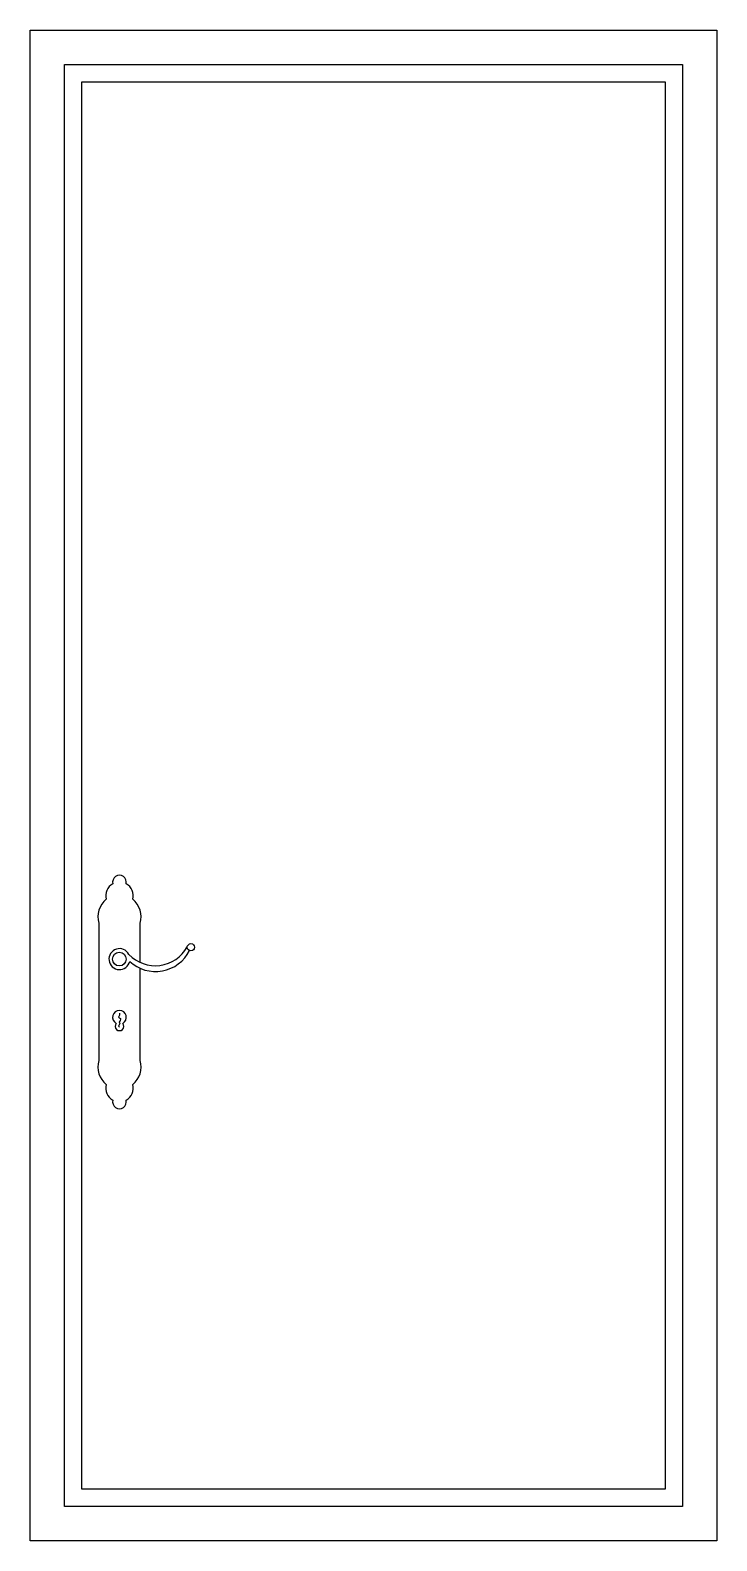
# Model space of a CAD drawing. Header units: inches. Extents: x -632098 to 183481, y -347495 to 63412.
# Drawn here: x 42.76 to 43.76, y -17.639 to -15.439 of the extents above; entities that cross this region are included whole.
import ezdxf

# ---------------------------------------------------------------- set-up
doc = ezdxf.new("R2010")
doc.units = ezdxf.units.IN
doc.header["$MEASUREMENT"] = 0
doc.layers.add('DOOR', color=2, linetype='Continuous')
doc.layers.add('wall', color=7, linetype='Continuous', lineweight=40)

# ---------------------------------------------------------------- blocks, each defined once
blk = doc.blocks.new('A$C2C1605CC')
at = {"layer": 'DOOR'}
for points in [[(0, 0.2693), (0, 0.0693)], [(0.06, 0.2123), (0.06, 0.2693)], [(0.06, 0.0693), (0.06, 0.2038)], [(0.03, 0.1384), (0.03, 0.1356), (0.0286, 0.1325), (0.0313, 0.1306), (0.0309, 0.127), (0.0295, 0.1256), (0.0304, 0.1234), (0.0286, 0.1197), (0.03, 0.1179)]]:
    blk.add_lwpolyline(points, dxfattribs=at)
for centre, radius in [((0.0298, 0.2173), 0.01), ((0.1341, 0.2344), 0.00531)]:
    blk.add_circle(centre, radius, dxfattribs=at)
for centre, radius, start, end in [((0.03, 0.3293), 0.01, 345.5225, 194.4775), ((0.03, 0.3093), 0.02, 118.955, 194.4775), ((0.03, 0.3093), 0.02, 345.5225, 61.045), ((0.0315, 0.2789), 0.0329, 129.3792, 196.817), ((0.0285, 0.2789), 0.0329, 343.183, 50.6208), ((0.03, 0.2171), 0.0153, 27.0525, 347.2195), ((0.0822, 0.2607), 0.0532, 223.5593, 331.1827), ((0.0825, 0.2547), 0.0556, 227.4785, 333.1171), ((0.03, 0.1324), 0.01, 298.0161, 241.9839), ((0.03, 0.1193), 0.00635, 137.6997, 42.3003), ((0.0315, 0.0598), 0.0329, 163.183, 230.6208), ((0.0285, 0.0598), 0.0329, 309.3792, 16.817), ((0.03, 0.0293), 0.02, 165.5225, 241.045), ((0.03, 0.0293), 0.02, 298.955, 14.4775), ((0.03, 0.0093), 0.01, 165.5225, 14.4775)]:
    blk.add_arc(centre, radius, start, end, dxfattribs=at)

msp = doc.modelspace()

# ---------------------------------------------------------------- linework, layer by layer
at = {"layer": 'DOOR'}
for points in [[(42.76037, -15.43874), (43.76037, -15.43874), (43.76037, -17.63874), (42.76037, -17.63874)], [(42.81037, -15.48874), (43.71037, -15.48874), (43.71037, -17.58874), (42.81037, -17.58874), (42.81037, -15.48874)]]:
    msp.add_lwpolyline(points, close=True, dxfattribs=at)
at = {"layer": 'DOOR', "color": 1}
msp.add_lwpolyline([(42.83537, -15.51374), (43.68537, -15.51374), (43.68537, -17.56374), (42.83537, -17.56374)], close=True, dxfattribs=at)

# ---------------------------------------------------------------- block references
at = {"layer": 'wall'}
msp.add_blockref('A$C2C1605CC', (42.86037, -17.00874), dxfattribs=at)

doc.saveas('drawing.dxf')
